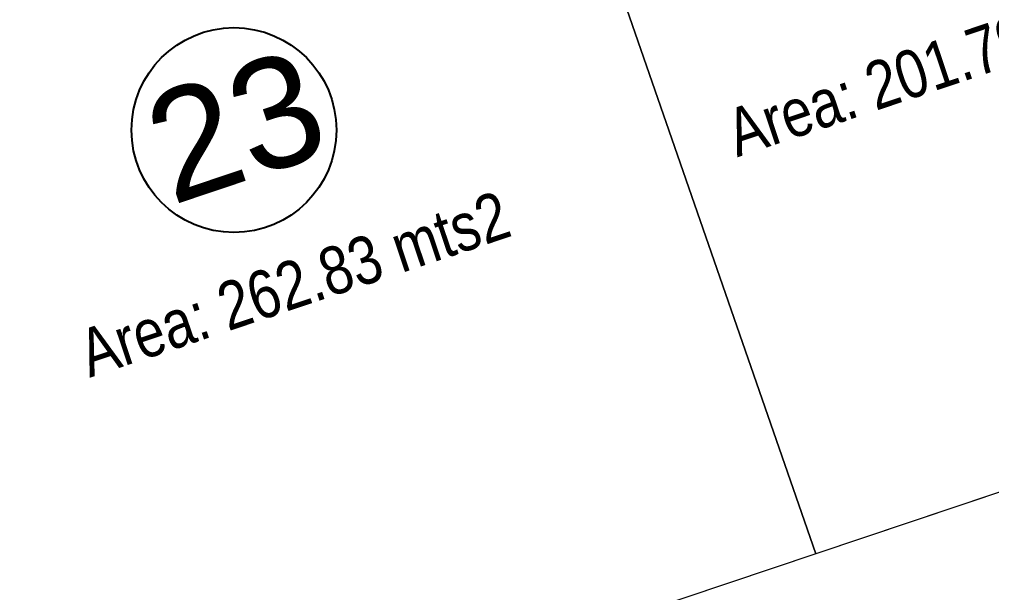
# Model space of a CAD drawing. Extents: x 604418 to 606014, y 1310869 to 1312555.
# Drawn here: x 605724.48 to 605742.25, y 1311073.15 to 1311083.62 of the extents above; entities that cross this region are included whole.
import ezdxf

# ---------------------------------------------------------------- set-up
doc = ezdxf.new("R2010")
doc.units = 0
doc.header["$MEASUREMENT"] = 0
doc.layers.get('0').update_dxf_attribs({"color": 10})
doc.layers.add('1-Cartografia', color=7, linetype='Continuous', lineweight=13)
doc.styles.add('ROTULOS', font='arial.ttf', dxfattribs={"height": 3})
doc.styles.add('TSN - Arial Narrow', font='ARIALN.TTF')

msp = doc.modelspace()

# ---------------------------------------------------------------- linework, layer by layer
at = {"color": 254}
msp.add_circle((605728.4048469026, 1311081.601537369), 1.872097552434422, dxfattribs=at)
at = {"layer": '1-Cartografia', "color": 9, "true_color": 0xc7c8ca}
for points in [[(605708.4846321568, 1311096.209780757), (605704.2389945755, 1311102.873165705), (605697.6399945754, 1311113.045165705), (605690.4459945754, 1311124.087165705), (605676.1389945755, 1311146.142165705), (605672.7599945754, 1311154.111165705), (605676.3869945754, 1311156.002165705), (605686.3269945754, 1311158.617165705), (605704.3179945755, 1311161.942165705), (605727.1299945754, 1311166.559165705), (605756.0649945755, 1311171.623165705), (605786.7909945755, 1311177.308165705), (605793.7419945755, 1311153.319165705), (605805.9349945755, 1311112.954165705), (605810.6499945754, 1311097.751165705), (605775.9899945754, 1311086.210165705), (605768.6999945755, 1311083.850165705), (605752.7889945754, 1311078.474165705), (605726.1439945755, 1311069.527165705), (605719.3829945754, 1311079.105165705), (605714.9328673375, 1311086.089491169)], [(605708.4846317312, 1311096.209780608), (605704.2389518726, 1311102.873231529), (605697.6399945754, 1311113.045165705), (605690.4459945754, 1311124.087165705), (605676.1389945755, 1311146.142165705), (605672.7599945754, 1311154.111165705), (605676.3869945754, 1311156.002165705), (605686.3269945754, 1311158.617165705), (605704.3179945755, 1311161.942165705), (605727.1299945754, 1311166.559165705), (605756.0649945755, 1311171.623165705), (605786.7909945755, 1311177.308165705), (605793.7419945755, 1311153.319165705), (605805.9349945755, 1311112.954165705), (605810.6499945754, 1311097.751165705), (605775.9899945754, 1311086.210165705), (605768.6999945755, 1311083.850165705), (605752.7889945754, 1311078.474165705), (605726.1439945755, 1311069.527165705), (605719.3829945754, 1311079.105165705), (605714.9328671326, 1311086.089491097)], [(605732.6442804604, 1311092.299612418), (605742.2904568331, 1311095.681988405), (605748.7855962584, 1311077.129465521), (605739.0412969356, 1311073.857888958), (605732.6442793267, 1311092.299615686)], [(605725.8861882822, 1311089.930096384), (605732.6442495595, 1311092.299701504), (605739.0412964324, 1311073.857890408), (605726.1439945755, 1311069.527165705), (605719.3829945754, 1311079.105165705), (605719.3829945754, 1311079.105165705), (605717.6196321368, 1311081.872703901), (605727.4963463002, 1311085.335814324), (605725.8861885162, 1311089.930096465)]]:
    msp.add_lwpolyline(points, dxfattribs=at)

# ---------------------------------------------------------------- texts
at = {"color": 254, "style": 'ROTULOS'}
msp.add_text('23', height=2.014157069480245, rotation=18.57546149149244, dxfattribs=at).set_placement((605727.2692530066, 1311080.222111225))
at = {"color": 0, "linetype": 'Continuous', "lineweight": 25, "ltscale": 0.1, "char_height": 0.8740375330483229, "width": 14.13315553382551, "attachment_point": 1, "rotation": 18.57546149079549, "style": 'TSN - Arial Narrow'}
for s, insert in [('\\pi-2.62211,l4.37019,t4.37019;Area: 201.79 mts2', (605735.6647884725, 1311081.372386353)), ('\\pi-2.62211,l4.37019,t4.37019;Area: 262.83 mts2', (605723.8306851678, 1311077.344079895))]:
    msp.add_mtext(s, dxfattribs=dict(at, insert=insert))

doc.saveas('drawing.dxf')
